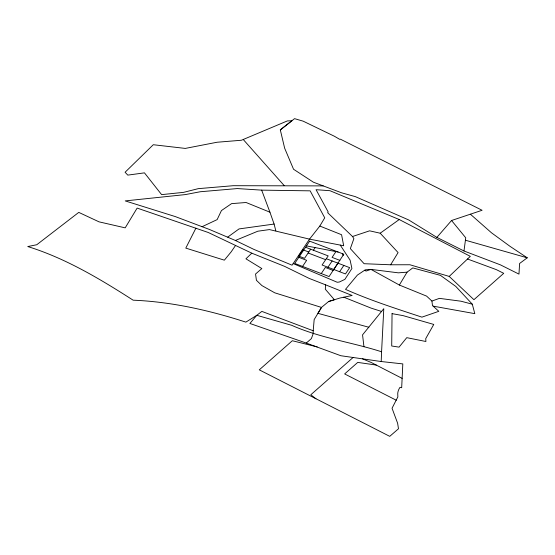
<?xml version="1.0" encoding="UTF-8"?>
<svg xmlns="http://www.w3.org/2000/svg" width="555" height="555" viewBox="0 0 555 555"><rect width="100%" height="100%" fill="white"/><g stroke="black" fill="none" stroke-linecap="round" stroke-linejoin="round"><path stroke-width="0.83" d="M313.207 330.766L313.166 333.742L311.376 338.626L306.27 343.066L249.875 323.461L256.792 315.302L261.849 311.397L313.207 330.766L314.165 319.597L321.484 307.421L328.609 301.525L334.381 299.735L325.334 289.252L325.535 284.812L309.142 278.395L284.625 266.372L251.803 253.177L208.257 232.496L137.141 208.083L125.187 227.855L99.019 221.84L78.768 212.385L36.762 244.741L27.75 246.545C65.636 258.304 99.935 278.887 133.131 300.179C171.488 301.76 209.436 310.342 245.872 322.129L256.792 315.302L291.673 325.299C320.36 338.085 351.808 342.199 381.583 351.78L381.202 361.527L402.812 363.907L401.681 387.723L400.023 387.328L399.725 387.744A37.927 21.811 14.2 0 0 397.748 393.28L397.845 396.915L392.045 408.251L397.637 423.285L398.476 428.772L389.742 436.348L259.282 369.852L292.325 340.728L317.217 346.903M381.583 351.78L383.789 308.677L362.554 334.852L363.955 346.82M470.397 214.216L491.439 232.76L510.031 246.344L527.25 257.811L519.598 263.486L518.967 274.115L500.395 264.846L463.98 250.978L465.742 237.811L451.555 220.501L436.875 237.394L408.737 219.974L355.256 196.602L341.679 192.835L313.409 182.206L293.546 169.254L284.659 148.227L280.31 129.884L294.552 118.652L303.176 121.17L334.415 136.259L339.681 139.319L340.458 139.201L482.087 210.276L451.555 220.501M195.922 228.154L185.793 248.113L224.352 260.17L231.137 251.901L235.431 245.636M433.164 306.152L474.816 313.651L472.298 304.189L455.801 286.422L440.448 275.37L412.788 267.912L407.058 272.179L399.364 285.041L370.948 269.383L365.315 269.813L357.399 275.079L345.501 289.356C370.268 300.38 396.201 308.656 421.925 317.148L438.804 311.32L432.477 305.521L431.922 301.06L426.594 296.106L399.364 285.041M319.819 226.051L324.737 217.831L310.148 190.844L261.662 190.136L237.297 188.568L200.23 191.752L185.335 194.59L125.208 200.903L175.2 216.554L209.429 229.458L235.403 240.475L253.989 249.445L292.09 265.193L309.517 239.143L319.819 226.051L341.582 234.73L343.677 245.754L309.517 239.143L269.459 229.583L257.832 231.206L235.403 240.475M390.651 264.784L398.088 252.574L380.189 233.211L369.609 230.825L352.522 236.513L327.672 212.704L328.185 211.975L316.052 189.692L329.947 190.705L399.239 219.53L470.314 256.348L449.21 276.411L409.902 264.756L390.651 264.784L364.108 263.708L350.344 248.626L353.882 238.643L352.522 236.513M310.661 249.202L304.556 258.325L298.715 256.091L302.933 249.792L308.774 252.025M302.558 266.428L306.644 260.323L298.812 257.333M313.388 250.243L315.164 247.579M321.262 273.573L325.341 267.468L333.166 270.458M335.948 251.602L332.084 257.381L339.91 260.371M327.936 267.253L332.147 260.954M333.777 269.487L337.995 263.181M339.618 271.721L343.836 265.415M251.803 253.177L245.927 258.81L261.842 268.558L255.55 274.024L256.424 280.303L261.911 285.582L274.739 292.811L321.484 307.421L317.932 313.332L368.818 327.249M353.098 357.489L310.828 394.751L315.955 398.802M280.31 129.884L291.902 120.761L287.358 120.921L241.418 140.249L217.088 142.24L185.28 148.414L153.291 144.723L125.09 172.251L127.796 175.116L144.453 172.855L161.616 194.632L183.65 192.349L198.26 188.651L233.211 185.703L323.211 185.89M227.737 237.11L239.025 228.924L274.101 224.053L275.821 230.811M380.189 233.211L399.239 219.53M202.062 226.724L217.144 219.607L221.438 210.567L231.581 203.629L246.094 202.506L269.938 212.197L274.101 224.053M431.922 301.06L439.414 298.361L461.011 301.212L472.298 304.189M328.609 301.525L340.007 298.007L352.147 295.489L325.535 284.812M407.058 272.179L398.323 272.831L370.948 269.383L366.092 271.055L364.593 270.292M381.202 361.527L340.867 355.734L306.27 343.066M376.318 365.072L357.732 362.401L344.648 373.931L396.298 400.245M306.464 245.9L338.12 252.025M381.556 311.445L371.156 308.136L343.822 297.209M465.388 240.211L527.25 257.811M467.518 259.005L496.35 269.64L503.725 273.324L473.928 299.693L449.21 276.411M362.533 358.842L371.274 362.505L402.125 378.378M305.555 247.252L328.192 255.897L322.087 265.019L345.467 273.948L349.678 267.649L326.305 258.72M308.129 252.983L325.66 259.678M293.165 263.583L337.19 282.252L339.285 282.044L344.87 279.387L351.919 268.502L350.108 260.149L340.257 245.088M436.875 237.394L463.98 250.978M284.167 185.557L243.361 139.638M342.338 253.635L343.212 255.432M261.662 190.136L269.938 212.197M392.052 313.644L391.712 345.994L399.066 347.139L406.76 337.662L425.9 341.498L425.734 338.619L433.767 324.439L403.124 315.635L392.052 313.644M309.641 241.148L294.733 263.438L329.087 276.563L343.822 254.204L309.641 241.148"/></g></svg>
